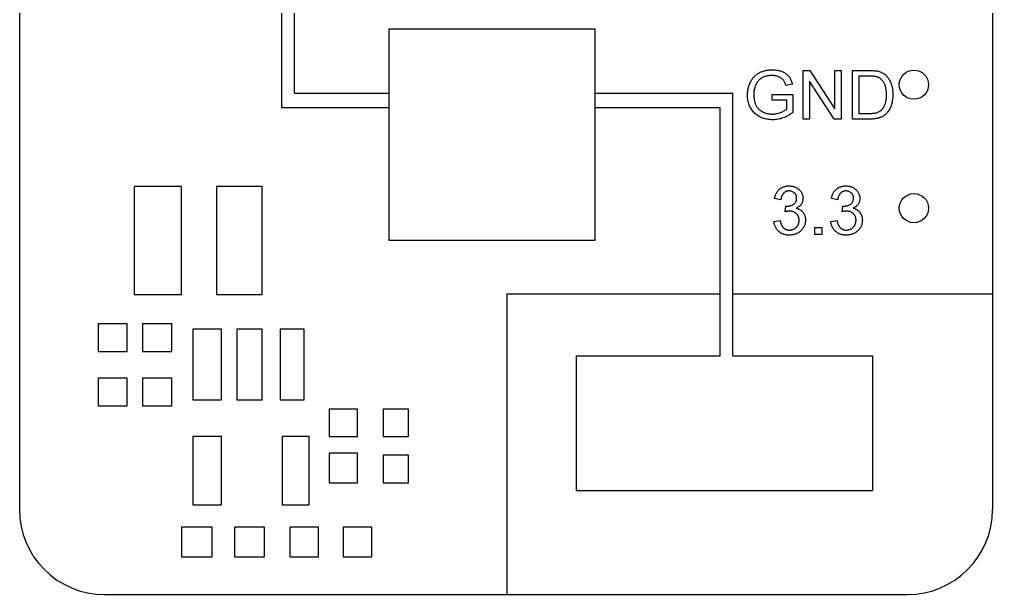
# Model space of a CAD drawing. Header units: millimetres. Extents: x -88.4 to -68.4, y 24.2 to 44.2.
# Drawn here: x -88.38 to -68.38, y 24.16 to 35.99 of the extents above; entities that cross this region are included whole.
import ezdxf

# ---------------------------------------------------------------- set-up
doc = ezdxf.new("R2010")
doc.units = ezdxf.units.MM

msp = doc.modelspace()

# ---------------------------------------------------------------- linework, layer by layer
at = {"color": 7, "linetype": 'Continuous', "lineweight": 25}
for p, q in [((-88.383, 42.411), (-88.383, 25.911)), ((-68.383, 42.411), (-68.383, 25.911)), ((-82.99, 34.177), (-82.99, 39.174)), ((-82.728, 34.48), (-82.728, 39.174)), ((-80.792, 35.795), (-80.792, 31.455)), ((-76.553, 35.795), (-80.792, 35.795)), ((-76.553, 31.455), (-76.553, 35.795)), ((-72.277, 33.944), (-72.277, 34.944)), ((-72.277, 34.944), (-72.137, 34.944)), ((-72.137, 34.944), (-71.63, 34.165)), ((-71.627, 34.165), (-71.627, 34.944)), ((-71.627, 34.944), (-71.497, 34.944)), ((-71.497, 34.944), (-71.497, 33.944)), ((-71.264, 34.944), (-70.917, 34.944)), ((-71.264, 33.944), (-71.264, 34.944)), ((-70.919, 34.827), (-71.134, 34.827)), ((-71.134, 34.827), (-71.134, 34.061)), ((-72.497, 34.665), (-72.627, 34.633)), ((-72.144, 34.724), (-72.147, 34.724)), ((-72.147, 34.724), (-72.147, 33.944)), ((-71.637, 33.944), (-72.144, 34.724)), ((-82.728, 34.48), (-80.792, 34.48)), ((-76.553, 34.48), (-73.721, 34.48)), ((-73.721, 29.074), (-73.721, 34.48)), ((-72.913, 34.334), (-72.913, 34.451)), ((-72.913, 34.451), (-72.485, 34.451)), ((-72.485, 34.451), (-72.485, 34.085)), ((-72.614, 34.334), (-72.913, 34.334)), ((-72.614, 34.15), (-72.614, 34.334)), ((-80.792, 34.177), (-82.99, 34.177)), ((-73.979, 34.177), (-76.553, 34.177)), ((-73.979, 29.074), (-73.979, 34.177)), ((-71.63, 34.165), (-71.627, 34.165)), ((-71.134, 34.061), (-70.914, 34.061)), ((-72.147, 33.944), (-72.277, 33.944)), ((-71.497, 33.944), (-71.637, 33.944)), ((-70.902, 33.944), (-71.264, 33.944)), ((-85.054, 32.558), (-86.023, 32.558)), ((-86.023, 32.558), (-86.023, 30.336)), ((-85.054, 30.336), (-85.054, 32.558)), ((-83.394, 32.558), (-84.335, 32.558)), ((-84.335, 32.558), (-84.335, 30.336)), ((-83.394, 30.336), (-83.394, 32.558)), ((-72.734, 32.284), (-72.864, 32.307)), ((-71.565, 32.284), (-71.695, 32.307)), ((-72.643, 32.037), (-72.629, 32.154)), ((-72.417, 32.113), (-72.417, 32.11)), ((-71.474, 32.037), (-71.46, 32.154)), ((-71.248, 32.113), (-71.248, 32.11)), ((-72.877, 31.838), (-72.747, 31.855)), ((-71.708, 31.838), (-71.578, 31.855)), ((-72.033, 31.57), (-72.033, 31.713)), ((-72.033, 31.713), (-71.89, 31.713)), ((-71.89, 31.713), (-71.89, 31.57)), ((-80.792, 31.455), (-76.553, 31.455)), ((-71.89, 31.57), (-72.033, 31.57)), ((-86.023, 30.336), (-85.054, 30.336)), ((-84.335, 30.336), (-83.394, 30.336)), ((-78.364, 30.341), (-78.364, 24.161)), ((-73.979, 30.341), (-78.364, 30.341)), ((-68.383, 30.341), (-73.721, 30.341)), ((-86.766, 29.729), (-86.766, 29.163)), ((-86.172, 29.729), (-86.766, 29.729)), ((-86.172, 29.163), (-86.172, 29.729)), ((-85.252, 29.729), (-85.857, 29.729)), ((-85.857, 29.729), (-85.857, 29.163)), ((-85.252, 29.163), (-85.252, 29.729)), ((-84.229, 29.619), (-84.818, 29.619)), ((-84.818, 29.619), (-84.818, 28.165)), ((-84.229, 28.165), (-84.229, 29.619)), ((-83.394, 29.619), (-83.918, 29.619)), ((-83.918, 29.619), (-83.918, 28.165)), ((-83.394, 28.165), (-83.394, 29.619)), ((-82.529, 29.619), (-83.026, 29.619)), ((-83.026, 29.619), (-83.026, 28.165)), ((-82.529, 28.165), (-82.529, 29.619)), ((-86.766, 29.163), (-86.172, 29.163)), ((-85.857, 29.163), (-85.252, 29.163)), ((-76.943, 29.074), (-76.943, 26.301)), ((-76.943, 29.074), (-73.979, 29.074)), ((-73.721, 29.074), (-70.849, 29.074)), ((-70.849, 29.074), (-70.849, 26.301)), ((-86.172, 28.616), (-86.766, 28.616)), ((-86.766, 28.616), (-86.766, 28.047)), ((-86.172, 28.047), (-86.172, 28.616)), ((-85.252, 28.616), (-85.857, 28.616)), ((-85.857, 28.616), (-85.857, 28.047)), ((-85.252, 28.047), (-85.252, 28.616)), ((-86.766, 28.047), (-86.172, 28.047)), ((-85.857, 28.047), (-85.252, 28.047)), ((-84.818, 28.165), (-84.229, 28.165)), ((-83.918, 28.165), (-83.394, 28.165)), ((-83.026, 28.165), (-82.529, 28.165)), ((-81.437, 27.976), (-82.018, 27.976)), ((-82.018, 27.976), (-82.018, 27.415)), ((-81.437, 27.415), (-81.437, 27.976)), ((-80.389, 27.976), (-80.91, 27.976)), ((-80.91, 27.976), (-80.91, 27.415)), ((-80.389, 27.415), (-80.389, 27.976)), ((-84.229, 27.415), (-84.818, 27.415)), ((-84.818, 27.415), (-84.818, 26.008)), ((-84.229, 26.008), (-84.229, 27.415)), ((-82.431, 27.415), (-82.985, 27.415)), ((-82.985, 27.415), (-82.985, 26.008)), ((-82.431, 26.008), (-82.431, 27.415)), ((-82.018, 27.415), (-81.437, 27.415)), ((-80.91, 27.415), (-80.389, 27.415)), ((-81.437, 27.07), (-82.018, 27.07)), ((-82.018, 27.07), (-82.018, 26.461)), ((-81.437, 26.461), (-81.437, 27.07)), ((-80.389, 27.029), (-80.91, 27.029)), ((-80.91, 27.029), (-80.91, 26.461)), ((-80.389, 26.461), (-80.389, 27.029)), ((-82.018, 26.461), (-81.437, 26.461)), ((-80.91, 26.461), (-80.389, 26.461)), ((-76.943, 26.301), (-70.849, 26.301)), ((-84.818, 26.008), (-84.229, 26.008)), ((-82.985, 26.008), (-82.431, 26.008)), ((-85.054, 25.549), (-85.054, 24.94)), ((-84.419, 25.549), (-85.054, 25.549)), ((-84.419, 24.94), (-84.419, 25.549)), ((-83.344, 25.549), (-83.966, 25.549)), ((-83.966, 25.549), (-83.966, 24.94)), ((-83.344, 24.94), (-83.344, 25.549)), ((-82.235, 25.549), (-82.823, 25.549)), ((-82.823, 25.549), (-82.823, 24.94)), ((-82.235, 24.94), (-82.235, 25.549)), ((-81.728, 25.549), (-81.728, 24.94)), ((-81.139, 25.549), (-81.728, 25.549)), ((-81.139, 24.94), (-81.139, 25.549)), ((-85.054, 24.94), (-84.419, 24.94)), ((-83.966, 24.94), (-83.344, 24.94)), ((-82.823, 24.94), (-82.235, 24.94)), ((-81.728, 24.94), (-81.139, 24.94)), ((-86.633, 24.161), (-70.133, 24.161))]:
    msp.add_line(p, q, dxfattribs=at)
for centre in [(-69.999, 34.652), (-69.999, 32.112)]:
    msp.add_circle(centre, 0.3, dxfattribs=at)
for centre, start, end in [((-86.633, 25.911), 180, 270), ((-70.133, 25.911), 270, 0)]:
    msp.add_arc(centre, 1.75, start, end, dxfattribs=at)
for points, knots in [([(-73.42, 34.44), (-73.419, 34.452), (-73.419, 34.475), (-73.416, 34.509), (-73.411, 34.543), (-73.405, 34.576), (-73.397, 34.609), (-73.387, 34.641), (-73.375, 34.672), (-73.361, 34.702), (-73.346, 34.732), (-73.329, 34.76), (-73.31, 34.786), (-73.289, 34.81), (-73.267, 34.833), (-73.243, 34.854), (-73.217, 34.873), (-73.189, 34.891), (-73.16, 34.907), (-73.129, 34.92), (-73.096, 34.932), (-73.062, 34.941), (-73.027, 34.948), (-72.99, 34.953), (-72.951, 34.957), (-72.924, 34.957), (-72.911, 34.957)], [0, 0, 0, 0, 0.042626, 0.084615, 0.12613, 0.167233, 0.208149, 0.248892, 0.289745, 0.330668, 0.371442, 0.411382, 0.450576, 0.489591, 0.528479, 0.567467, 0.606756, 0.646617, 0.687069, 0.728218, 0.769978, 0.813193, 0.857452, 0.903207, 0.950688, 1, 1, 1, 1]), ([(-72.92, 34.84), (-72.935, 34.84), (-72.964, 34.84), (-73.005, 34.834), (-73.044, 34.826), (-73.081, 34.814), (-73.114, 34.798), (-73.145, 34.78), (-73.172, 34.757), (-73.197, 34.731), (-73.219, 34.703), (-73.238, 34.672), (-73.254, 34.64), (-73.267, 34.605), (-73.277, 34.568), (-73.284, 34.529), (-73.289, 34.488), (-73.289, 34.46), (-73.29, 34.445)], [0, 0, 0, 0, 0.072424, 0.140388, 0.205018, 0.266678, 0.326414, 0.384287, 0.442094, 0.500056, 0.558491, 0.616818, 0.67579, 0.736131, 0.798188, 0.862747, 0.929899, 1, 1, 1, 1]), ([(-72.627, 34.633), (-72.63, 34.641), (-72.634, 34.657), (-72.644, 34.681), (-72.655, 34.703), (-72.667, 34.723), (-72.68, 34.742), (-72.695, 34.759), (-72.711, 34.775), (-72.729, 34.788), (-72.748, 34.801), (-72.768, 34.811), (-72.79, 34.821), (-72.814, 34.828), (-72.838, 34.833), (-72.864, 34.837), (-72.892, 34.84), (-72.911, 34.84), (-72.92, 34.84)], [0, 0, 0, 0, 0.067302, 0.131577, 0.19378, 0.254032, 0.312789, 0.37054, 0.427802, 0.485104, 0.542537, 0.601488, 0.661725, 0.723763, 0.78872, 0.855949, 0.926282, 1, 1, 1, 1]), ([(-72.911, 34.957), (-72.897, 34.957), (-72.87, 34.956), (-72.83, 34.953), (-72.793, 34.947), (-72.757, 34.94), (-72.724, 34.929), (-72.693, 34.917), (-72.664, 34.902), (-72.637, 34.885), (-72.612, 34.865), (-72.589, 34.843), (-72.568, 34.819), (-72.55, 34.793), (-72.533, 34.764), (-72.519, 34.734), (-72.507, 34.7), (-72.501, 34.677), (-72.497, 34.665)], [0, 0, 0, 0, 0.075231, 0.147003, 0.215331, 0.280743, 0.343744, 0.404164, 0.463227, 0.520621, 0.577342, 0.634161, 0.691377, 0.749286, 0.808435, 0.869975, 0.93369, 1, 1, 1, 1]), ([(-70.562, 34.453), (-70.563, 34.465), (-70.563, 34.489), (-70.566, 34.525), (-70.57, 34.56), (-70.575, 34.593), (-70.584, 34.625), (-70.595, 34.656), (-70.609, 34.685), (-70.626, 34.713), (-70.645, 34.737), (-70.665, 34.759), (-70.687, 34.777), (-70.71, 34.791), (-70.734, 34.803), (-70.757, 34.812), (-70.78, 34.818), (-70.803, 34.822), (-70.828, 34.825), (-70.856, 34.826), (-70.886, 34.827), (-70.908, 34.827), (-70.919, 34.827)], [0, 0, 0, 0, 0.061357, 0.121175, 0.178908, 0.235041, 0.290058, 0.344108, 0.39777, 0.45147, 0.503915, 0.553032, 0.599725, 0.644814, 0.688229, 0.729729, 0.769222, 0.807569, 0.84788, 0.893125, 0.944046, 1, 1, 1, 1]), ([(-70.917, 34.944), (-70.902, 34.944), (-70.874, 34.944), (-70.833, 34.942), (-70.795, 34.939), (-70.76, 34.935), (-70.727, 34.929), (-70.695, 34.92), (-70.664, 34.906), (-70.633, 34.89), (-70.604, 34.871), (-70.577, 34.848), (-70.552, 34.821), (-70.528, 34.791), (-70.507, 34.759), (-70.488, 34.724), (-70.472, 34.687), (-70.458, 34.647), (-70.446, 34.603), (-70.438, 34.556), (-70.433, 34.504), (-70.433, 34.468), (-70.433, 34.45)], [0, 0, 0, 0, 0.055194, 0.106608, 0.153813, 0.197347, 0.238796, 0.280476, 0.322655, 0.36589, 0.409694, 0.454274, 0.500141, 0.547408, 0.59608, 0.645809, 0.696939, 0.749546, 0.805312, 0.865144, 0.930031, 1, 1, 1, 1]), ([(-72.902, 33.931), (-72.921, 33.932), (-72.958, 33.932), (-73.012, 33.939), (-73.064, 33.95), (-73.112, 33.965), (-73.158, 33.985), (-73.201, 34.009), (-73.241, 34.037), (-73.278, 34.07), (-73.311, 34.106), (-73.34, 34.145), (-73.365, 34.187), (-73.385, 34.232), (-73.4, 34.28), (-73.412, 34.331), (-73.418, 34.385), (-73.419, 34.421), (-73.42, 34.44)], [0, 0, 0, 0, 0.0695214, 0.1357453, 0.1996341, 0.2615442, 0.3221053, 0.3817468, 0.4415639, 0.50185, 0.5620809, 0.6214762, 0.6808383, 0.7409183, 0.8021948, 0.8654606, 0.9312223, 1, 1, 1, 1]), ([(-73.29, 34.445), (-73.29, 34.434), (-73.289, 34.413), (-73.287, 34.382), (-73.283, 34.353), (-73.279, 34.325), (-73.272, 34.298), (-73.264, 34.272), (-73.255, 34.248), (-73.244, 34.225), (-73.232, 34.204), (-73.219, 34.184), (-73.204, 34.166), (-73.187, 34.148), (-73.17, 34.132), (-73.151, 34.118), (-73.13, 34.105), (-73.109, 34.093), (-73.086, 34.082), (-73.063, 34.073), (-73.039, 34.065), (-73.015, 34.059), (-72.99, 34.054), (-72.965, 34.051), (-72.939, 34.048), (-72.922, 34.048), (-72.913, 34.048)], [0, 0, 0, 0, 0.051936, 0.102003, 0.149714, 0.195775, 0.240126, 0.282884, 0.324428, 0.364593, 0.404083, 0.442847, 0.480942, 0.519057, 0.557431, 0.595897, 0.634843, 0.674742, 0.715064, 0.755085, 0.794944, 0.835415, 0.875695, 0.916565, 0.957865, 1, 1, 1, 1]), ([(-70.914, 34.061), (-70.904, 34.061), (-70.882, 34.062), (-70.852, 34.063), (-70.823, 34.066), (-70.795, 34.069), (-70.768, 34.075), (-70.741, 34.084), (-70.714, 34.097), (-70.692, 34.111), (-70.674, 34.124), (-70.662, 34.135), (-70.65, 34.148), (-70.638, 34.162), (-70.627, 34.178), (-70.617, 34.195), (-70.607, 34.213), (-70.598, 34.233), (-70.589, 34.255), (-70.582, 34.278), (-70.576, 34.303), (-70.571, 34.33), (-70.567, 34.358), (-70.564, 34.388), (-70.563, 34.42), (-70.563, 34.441), (-70.562, 34.453)], [0, 0, 0, 0, 0.053403, 0.103865, 0.151485, 0.196281, 0.240453, 0.286921, 0.335428, 0.387072, 0.413869, 0.441823, 0.470207, 0.500144, 0.531334, 0.563924, 0.598338, 0.634101, 0.671792, 0.711756, 0.753743, 0.797971, 0.844497, 0.893799, 0.945602, 1, 1, 1, 1]), ([(-70.433, 34.45), (-70.433, 34.432), (-70.433, 34.396), (-70.439, 34.345), (-70.447, 34.296), (-70.458, 34.249), (-70.473, 34.204), (-70.491, 34.162), (-70.513, 34.123), (-70.534, 34.092), (-70.552, 34.069), (-70.567, 34.053), (-70.583, 34.038), (-70.6, 34.024), (-70.619, 34.011), (-70.639, 34), (-70.66, 33.989), (-70.682, 33.979), (-70.705, 33.971), (-70.73, 33.964), (-70.756, 33.958), (-70.783, 33.953), (-70.811, 33.949), (-70.84, 33.946), (-70.87, 33.945), (-70.891, 33.944), (-70.902, 33.944)], [0, 0, 0, 0, 0.068349, 0.1339, 0.196897, 0.257755, 0.316883, 0.374282, 0.43106, 0.487121, 0.515078, 0.542879, 0.57068, 0.598998, 0.627424, 0.656542, 0.686176, 0.716662, 0.748019, 0.780123, 0.813699, 0.848157, 0.884188, 0.921347, 0.959927, 1, 1, 1, 1]), ([(-72.913, 34.048), (-72.9, 34.048), (-72.874, 34.049), (-72.834, 34.054), (-72.796, 34.062), (-72.758, 34.073), (-72.721, 34.087), (-72.684, 34.105), (-72.649, 34.126), (-72.626, 34.142), (-72.614, 34.15)], [0, 0, 0, 0, 0.123858, 0.246581, 0.36856, 0.491028, 0.61474, 0.740403, 0.868298, 1, 1, 1, 1]), ([(-72.485, 34.085), (-72.5, 34.073), (-72.532, 34.049), (-72.582, 34.018), (-72.632, 33.991), (-72.684, 33.969), (-72.737, 33.952), (-72.791, 33.94), (-72.846, 33.933), (-72.884, 33.932), (-72.902, 33.931)], [0, 0, 0, 0, 0.132771, 0.2616705, 0.3873639, 0.5103202, 0.6322473, 0.7540654, 0.8761372, 1, 1, 1, 1]), ([(-72.864, 32.307), (-72.862, 32.317), (-72.858, 32.338), (-72.849, 32.368), (-72.839, 32.396), (-72.826, 32.422), (-72.813, 32.446), (-72.797, 32.467), (-72.78, 32.487), (-72.76, 32.504), (-72.74, 32.52), (-72.718, 32.533), (-72.695, 32.545), (-72.672, 32.553), (-72.647, 32.561), (-72.621, 32.566), (-72.595, 32.569), (-72.577, 32.569), (-72.568, 32.57)], [0, 0, 0, 0, 0.074787, 0.146633, 0.214618, 0.279675, 0.342759, 0.404109, 0.463882, 0.523619, 0.582915, 0.640879, 0.698836, 0.757273, 0.815676, 0.875558, 0.937024, 1, 1, 1, 1]), ([(-72.564, 32.466), (-72.57, 32.466), (-72.581, 32.465), (-72.597, 32.463), (-72.613, 32.459), (-72.628, 32.454), (-72.642, 32.447), (-72.655, 32.439), (-72.667, 32.43), (-72.679, 32.419), (-72.689, 32.406), (-72.699, 32.392), (-72.707, 32.377), (-72.715, 32.361), (-72.721, 32.344), (-72.726, 32.325), (-72.731, 32.305), (-72.733, 32.291), (-72.734, 32.284)], [0, 0, 0, 0, 0.061959, 0.122186, 0.17973, 0.236582, 0.29227, 0.348503, 0.404657, 0.463016, 0.522074, 0.581952, 0.644643, 0.709584, 0.777191, 0.84763, 0.921631, 1, 1, 1, 1]), ([(-72.568, 32.57), (-72.557, 32.569), (-72.538, 32.569), (-72.509, 32.565), (-72.481, 32.56), (-72.455, 32.552), (-72.429, 32.541), (-72.406, 32.528), (-72.383, 32.513), (-72.362, 32.495), (-72.343, 32.476), (-72.326, 32.456), (-72.311, 32.435), (-72.3, 32.412), (-72.29, 32.389), (-72.284, 32.364), (-72.28, 32.338), (-72.28, 32.321), (-72.279, 32.312)], [0, 0, 0, 0, 0.070235, 0.137594, 0.203089, 0.267151, 0.330048, 0.392636, 0.455731, 0.519656, 0.582935, 0.643782, 0.703219, 0.761571, 0.819735, 0.878684, 0.938235, 1, 1, 1, 1]), ([(-72.409, 32.315), (-72.409, 32.321), (-72.41, 32.332), (-72.412, 32.349), (-72.415, 32.364), (-72.42, 32.379), (-72.427, 32.392), (-72.435, 32.405), (-72.445, 32.416), (-72.459, 32.43), (-72.479, 32.444), (-72.506, 32.457), (-72.534, 32.465), (-72.554, 32.465), (-72.564, 32.466)], [0, 0, 0, 0, 0.072114, 0.140478, 0.205899, 0.26895, 0.33076, 0.392113, 0.453352, 0.515569, 0.638064, 0.757591, 0.876458, 1, 1, 1, 1]), ([(-71.695, 32.307), (-71.693, 32.317), (-71.689, 32.338), (-71.68, 32.368), (-71.67, 32.396), (-71.658, 32.422), (-71.644, 32.446), (-71.628, 32.467), (-71.611, 32.487), (-71.591, 32.504), (-71.571, 32.52), (-71.549, 32.533), (-71.527, 32.545), (-71.503, 32.553), (-71.478, 32.561), (-71.453, 32.566), (-71.426, 32.569), (-71.408, 32.569), (-71.399, 32.57)], [0, 0, 0, 0, 0.074787, 0.146633, 0.214618, 0.279675, 0.342759, 0.404109, 0.463882, 0.523619, 0.582915, 0.640879, 0.698836, 0.757273, 0.815676, 0.875558, 0.937024, 1, 1, 1, 1]), ([(-71.395, 32.466), (-71.401, 32.466), (-71.412, 32.465), (-71.428, 32.463), (-71.444, 32.459), (-71.459, 32.454), (-71.473, 32.447), (-71.486, 32.439), (-71.498, 32.43), (-71.51, 32.419), (-71.52, 32.406), (-71.53, 32.392), (-71.538, 32.377), (-71.546, 32.361), (-71.552, 32.344), (-71.557, 32.325), (-71.562, 32.305), (-71.564, 32.291), (-71.565, 32.284)], [0, 0, 0, 0, 0.061959, 0.122186, 0.17973, 0.236582, 0.29227, 0.348503, 0.404657, 0.463016, 0.522074, 0.581952, 0.644643, 0.709584, 0.777191, 0.84763, 0.921631, 1, 1, 1, 1]), ([(-71.399, 32.57), (-71.389, 32.569), (-71.369, 32.569), (-71.34, 32.565), (-71.312, 32.56), (-71.286, 32.552), (-71.261, 32.541), (-71.237, 32.528), (-71.214, 32.513), (-71.193, 32.495), (-71.174, 32.476), (-71.157, 32.456), (-71.143, 32.435), (-71.131, 32.412), (-71.122, 32.389), (-71.115, 32.364), (-71.111, 32.338), (-71.111, 32.321), (-71.111, 32.312)], [0, 0, 0, 0, 0.070235, 0.137594, 0.203089, 0.267151, 0.330048, 0.392636, 0.455731, 0.519656, 0.582935, 0.643782, 0.703219, 0.761571, 0.819735, 0.878684, 0.938235, 1, 1, 1, 1]), ([(-71.24, 32.315), (-71.241, 32.321), (-71.241, 32.332), (-71.243, 32.349), (-71.247, 32.364), (-71.252, 32.379), (-71.259, 32.392), (-71.266, 32.405), (-71.276, 32.416), (-71.291, 32.43), (-71.311, 32.444), (-71.337, 32.457), (-71.365, 32.465), (-71.385, 32.465), (-71.395, 32.466)], [0, 0, 0, 0, 0.0721144, 0.1404779, 0.2058993, 0.2689504, 0.3307597, 0.3921132, 0.4533522, 0.5155688, 0.6380641, 0.7575907, 0.8764581, 1, 1, 1, 1]), ([(-72.629, 32.154), (-72.621, 32.154), (-72.607, 32.154), (-72.587, 32.155), (-72.569, 32.156), (-72.553, 32.158), (-72.538, 32.162), (-72.522, 32.166), (-72.506, 32.173), (-72.489, 32.181), (-72.473, 32.191), (-72.457, 32.202), (-72.444, 32.216), (-72.431, 32.232), (-72.421, 32.25), (-72.414, 32.27), (-72.41, 32.292), (-72.41, 32.307), (-72.409, 32.315)], [0, 0, 0, 0, 0.074342, 0.140212, 0.198239, 0.248015, 0.296538, 0.348146, 0.40483, 0.466036, 0.528879, 0.591252, 0.654054, 0.718273, 0.783961, 0.851802, 0.922892, 1, 1, 1, 1]), ([(-72.279, 32.312), (-72.28, 32.301), (-72.281, 32.279), (-72.287, 32.248), (-72.298, 32.219), (-72.313, 32.192), (-72.333, 32.169), (-72.357, 32.147), (-72.385, 32.128), (-72.406, 32.118), (-72.417, 32.113)], [0, 0, 0, 0, 0.129948, 0.252622, 0.370257, 0.487123, 0.606052, 0.729005, 0.859775, 1, 1, 1, 1]), ([(-71.46, 32.154), (-71.453, 32.154), (-71.438, 32.154), (-71.418, 32.155), (-71.4, 32.156), (-71.384, 32.158), (-71.369, 32.162), (-71.354, 32.166), (-71.337, 32.173), (-71.321, 32.181), (-71.304, 32.191), (-71.289, 32.202), (-71.275, 32.216), (-71.263, 32.232), (-71.253, 32.25), (-71.246, 32.27), (-71.241, 32.292), (-71.241, 32.307), (-71.24, 32.315)], [0, 0, 0, 0, 0.074342, 0.140212, 0.198239, 0.248015, 0.296538, 0.348146, 0.40483, 0.466036, 0.528879, 0.591252, 0.654054, 0.718273, 0.783961, 0.851802, 0.922892, 1, 1, 1, 1]), ([(-71.111, 32.312), (-71.111, 32.301), (-71.112, 32.279), (-71.118, 32.248), (-71.129, 32.219), (-71.144, 32.192), (-71.164, 32.169), (-71.188, 32.147), (-71.216, 32.128), (-71.237, 32.118), (-71.248, 32.113)], [0, 0, 0, 0, 0.129948, 0.252622, 0.370257, 0.487123, 0.606052, 0.729005, 0.859775, 1, 1, 1, 1]), ([(-72.555, 32.05), (-72.562, 32.05), (-72.575, 32.05), (-72.596, 32.047), (-72.619, 32.043), (-72.635, 32.039), (-72.643, 32.037)], [0, 0, 0, 0, 0.212678, 0.449598, 0.711787, 1, 1, 1, 1]), ([(-72.357, 31.862), (-72.357, 31.869), (-72.358, 31.882), (-72.361, 31.901), (-72.365, 31.919), (-72.371, 31.936), (-72.379, 31.953), (-72.388, 31.968), (-72.399, 31.983), (-72.412, 31.997), (-72.426, 32.009), (-72.442, 32.021), (-72.458, 32.03), (-72.475, 32.037), (-72.494, 32.043), (-72.514, 32.047), (-72.534, 32.05), (-72.548, 32.05), (-72.555, 32.05)], [0, 0, 0, 0, 0.06497, 0.127173, 0.188391, 0.2481, 0.306767, 0.366181, 0.426197, 0.488054, 0.549995, 0.611213, 0.672592, 0.734, 0.797266, 0.862361, 0.929735, 1, 1, 1, 1]), ([(-72.417, 32.11), (-72.409, 32.108), (-72.394, 32.105), (-72.373, 32.098), (-72.353, 32.089), (-72.334, 32.079), (-72.317, 32.067), (-72.302, 32.054), (-72.288, 32.038), (-72.275, 32.021), (-72.264, 32.003), (-72.254, 31.985), (-72.246, 31.966), (-72.239, 31.947), (-72.234, 31.927), (-72.23, 31.907), (-72.228, 31.887), (-72.228, 31.873), (-72.227, 31.866)], [0, 0, 0, 0, 0.069294, 0.135808, 0.200305, 0.262881, 0.324252, 0.386163, 0.447582, 0.510862, 0.573915, 0.635387, 0.69664, 0.75668, 0.817202, 0.877251, 0.938481, 1, 1, 1, 1]), ([(-71.387, 32.05), (-71.393, 32.05), (-71.406, 32.05), (-71.427, 32.047), (-71.45, 32.043), (-71.466, 32.039), (-71.474, 32.037)], [0, 0, 0, 0, 0.212678, 0.449598, 0.711787, 1, 1, 1, 1]), ([(-71.188, 31.862), (-71.189, 31.869), (-71.189, 31.882), (-71.192, 31.901), (-71.196, 31.919), (-71.202, 31.936), (-71.21, 31.953), (-71.219, 31.968), (-71.23, 31.983), (-71.243, 31.997), (-71.257, 32.009), (-71.273, 32.021), (-71.289, 32.03), (-71.307, 32.037), (-71.325, 32.043), (-71.345, 32.047), (-71.365, 32.05), (-71.379, 32.05), (-71.387, 32.05)], [0, 0, 0, 0, 0.06497, 0.127173, 0.188391, 0.2481, 0.306767, 0.366181, 0.426197, 0.488054, 0.549995, 0.611213, 0.672592, 0.734, 0.797266, 0.862361, 0.929735, 1, 1, 1, 1]), ([(-71.248, 32.11), (-71.241, 32.108), (-71.226, 32.105), (-71.204, 32.098), (-71.184, 32.089), (-71.166, 32.079), (-71.149, 32.067), (-71.133, 32.054), (-71.119, 32.038), (-71.106, 32.021), (-71.095, 32.003), (-71.085, 31.985), (-71.077, 31.966), (-71.07, 31.947), (-71.065, 31.927), (-71.061, 31.907), (-71.059, 31.887), (-71.059, 31.873), (-71.059, 31.866)], [0, 0, 0, 0, 0.069294, 0.135808, 0.200305, 0.262881, 0.324252, 0.386163, 0.447582, 0.510862, 0.573915, 0.635387, 0.69664, 0.75668, 0.817202, 0.877251, 0.938481, 1, 1, 1, 1]), ([(-72.561, 31.557), (-72.572, 31.557), (-72.593, 31.557), (-72.624, 31.561), (-72.653, 31.567), (-72.681, 31.576), (-72.707, 31.586), (-72.732, 31.6), (-72.756, 31.615), (-72.778, 31.633), (-72.798, 31.654), (-72.816, 31.675), (-72.832, 31.699), (-72.845, 31.724), (-72.857, 31.75), (-72.866, 31.778), (-72.873, 31.808), (-72.875, 31.828), (-72.877, 31.838)], [0, 0, 0, 0, 0.068615, 0.134607, 0.198352, 0.260121, 0.321044, 0.381619, 0.441679, 0.502745, 0.563503, 0.623899, 0.683599, 0.744381, 0.805237, 0.868227, 0.932858, 1, 1, 1, 1]), ([(-72.747, 31.855), (-72.745, 31.847), (-72.742, 31.832), (-72.736, 31.81), (-72.73, 31.789), (-72.722, 31.77), (-72.713, 31.753), (-72.704, 31.737), (-72.693, 31.722), (-72.682, 31.709), (-72.67, 31.698), (-72.656, 31.688), (-72.642, 31.679), (-72.627, 31.672), (-72.611, 31.667), (-72.594, 31.663), (-72.575, 31.661), (-72.563, 31.661), (-72.557, 31.661)], [0, 0, 0, 0, 0.080713, 0.156935, 0.22874, 0.297258, 0.36284, 0.424381, 0.483457, 0.540926, 0.596885, 0.651894, 0.706716, 0.762089, 0.818292, 0.876492, 0.937094, 1, 1, 1, 1]), ([(-72.227, 31.866), (-72.228, 31.855), (-72.228, 31.833), (-72.233, 31.801), (-72.241, 31.771), (-72.252, 31.743), (-72.265, 31.715), (-72.283, 31.69), (-72.303, 31.665), (-72.326, 31.643), (-72.351, 31.623), (-72.377, 31.605), (-72.405, 31.59), (-72.434, 31.578), (-72.464, 31.568), (-72.495, 31.562), (-72.528, 31.558), (-72.55, 31.557), (-72.561, 31.557)], [0, 0, 0, 0, 0.065218, 0.128177, 0.189241, 0.249064, 0.309115, 0.369632, 0.43093, 0.494516, 0.558177, 0.620689, 0.682563, 0.744168, 0.806224, 0.869164, 0.933603, 1, 1, 1, 1]), ([(-72.557, 31.661), (-72.55, 31.661), (-72.537, 31.661), (-72.517, 31.664), (-72.498, 31.669), (-72.48, 31.675), (-72.462, 31.683), (-72.445, 31.693), (-72.43, 31.705), (-72.415, 31.719), (-72.402, 31.734), (-72.39, 31.75), (-72.38, 31.766), (-72.371, 31.784), (-72.365, 31.802), (-72.361, 31.822), (-72.358, 31.842), (-72.357, 31.855), (-72.357, 31.862)], [0, 0, 0, 0, 0.064963, 0.127835, 0.189379, 0.249923, 0.310549, 0.371916, 0.434234, 0.497888, 0.562017, 0.62446, 0.685827, 0.747032, 0.808183, 0.870827, 0.934423, 1, 1, 1, 1]), ([(-71.392, 31.557), (-71.403, 31.557), (-71.424, 31.557), (-71.455, 31.561), (-71.484, 31.567), (-71.512, 31.576), (-71.539, 31.586), (-71.563, 31.6), (-71.587, 31.615), (-71.609, 31.633), (-71.629, 31.654), (-71.647, 31.675), (-71.663, 31.699), (-71.677, 31.724), (-71.688, 31.75), (-71.697, 31.778), (-71.704, 31.808), (-71.707, 31.828), (-71.708, 31.838)], [0, 0, 0, 0, 0.068615, 0.134607, 0.198352, 0.260121, 0.321044, 0.381619, 0.441679, 0.502745, 0.563503, 0.623899, 0.683599, 0.744381, 0.805237, 0.868227, 0.932858, 1, 1, 1, 1]), ([(-71.578, 31.855), (-71.577, 31.847), (-71.574, 31.832), (-71.568, 31.81), (-71.561, 31.789), (-71.553, 31.77), (-71.545, 31.753), (-71.535, 31.737), (-71.525, 31.722), (-71.513, 31.709), (-71.501, 31.698), (-71.488, 31.688), (-71.473, 31.679), (-71.458, 31.672), (-71.442, 31.667), (-71.425, 31.663), (-71.407, 31.661), (-71.394, 31.661), (-71.388, 31.661)], [0, 0, 0, 0, 0.080713, 0.156935, 0.22874, 0.297258, 0.36284, 0.424381, 0.483457, 0.540926, 0.596885, 0.651894, 0.706716, 0.762089, 0.818292, 0.876492, 0.937094, 1, 1, 1, 1]), ([(-71.059, 31.866), (-71.059, 31.855), (-71.06, 31.833), (-71.064, 31.801), (-71.072, 31.771), (-71.083, 31.743), (-71.096, 31.715), (-71.114, 31.69), (-71.134, 31.665), (-71.157, 31.643), (-71.182, 31.623), (-71.208, 31.605), (-71.236, 31.59), (-71.265, 31.578), (-71.295, 31.568), (-71.326, 31.562), (-71.359, 31.558), (-71.381, 31.557), (-71.392, 31.557)], [0, 0, 0, 0, 0.065218, 0.128177, 0.189241, 0.249064, 0.309115, 0.369632, 0.43093, 0.494516, 0.558177, 0.620689, 0.682563, 0.744168, 0.806224, 0.869164, 0.933603, 1, 1, 1, 1]), ([(-71.388, 31.661), (-71.381, 31.661), (-71.368, 31.661), (-71.348, 31.664), (-71.329, 31.669), (-71.311, 31.675), (-71.293, 31.683), (-71.277, 31.693), (-71.261, 31.705), (-71.246, 31.719), (-71.233, 31.734), (-71.221, 31.75), (-71.211, 31.766), (-71.203, 31.784), (-71.196, 31.802), (-71.192, 31.822), (-71.189, 31.842), (-71.189, 31.855), (-71.188, 31.862)], [0, 0, 0, 0, 0.064963, 0.127835, 0.189379, 0.249923, 0.310549, 0.371916, 0.434234, 0.497888, 0.562017, 0.62446, 0.685827, 0.747032, 0.808183, 0.870827, 0.934423, 1, 1, 1, 1])]:
    msp.add_open_spline(points, degree=3, knots=knots, dxfattribs=at)

doc.saveas('drawing.dxf')
